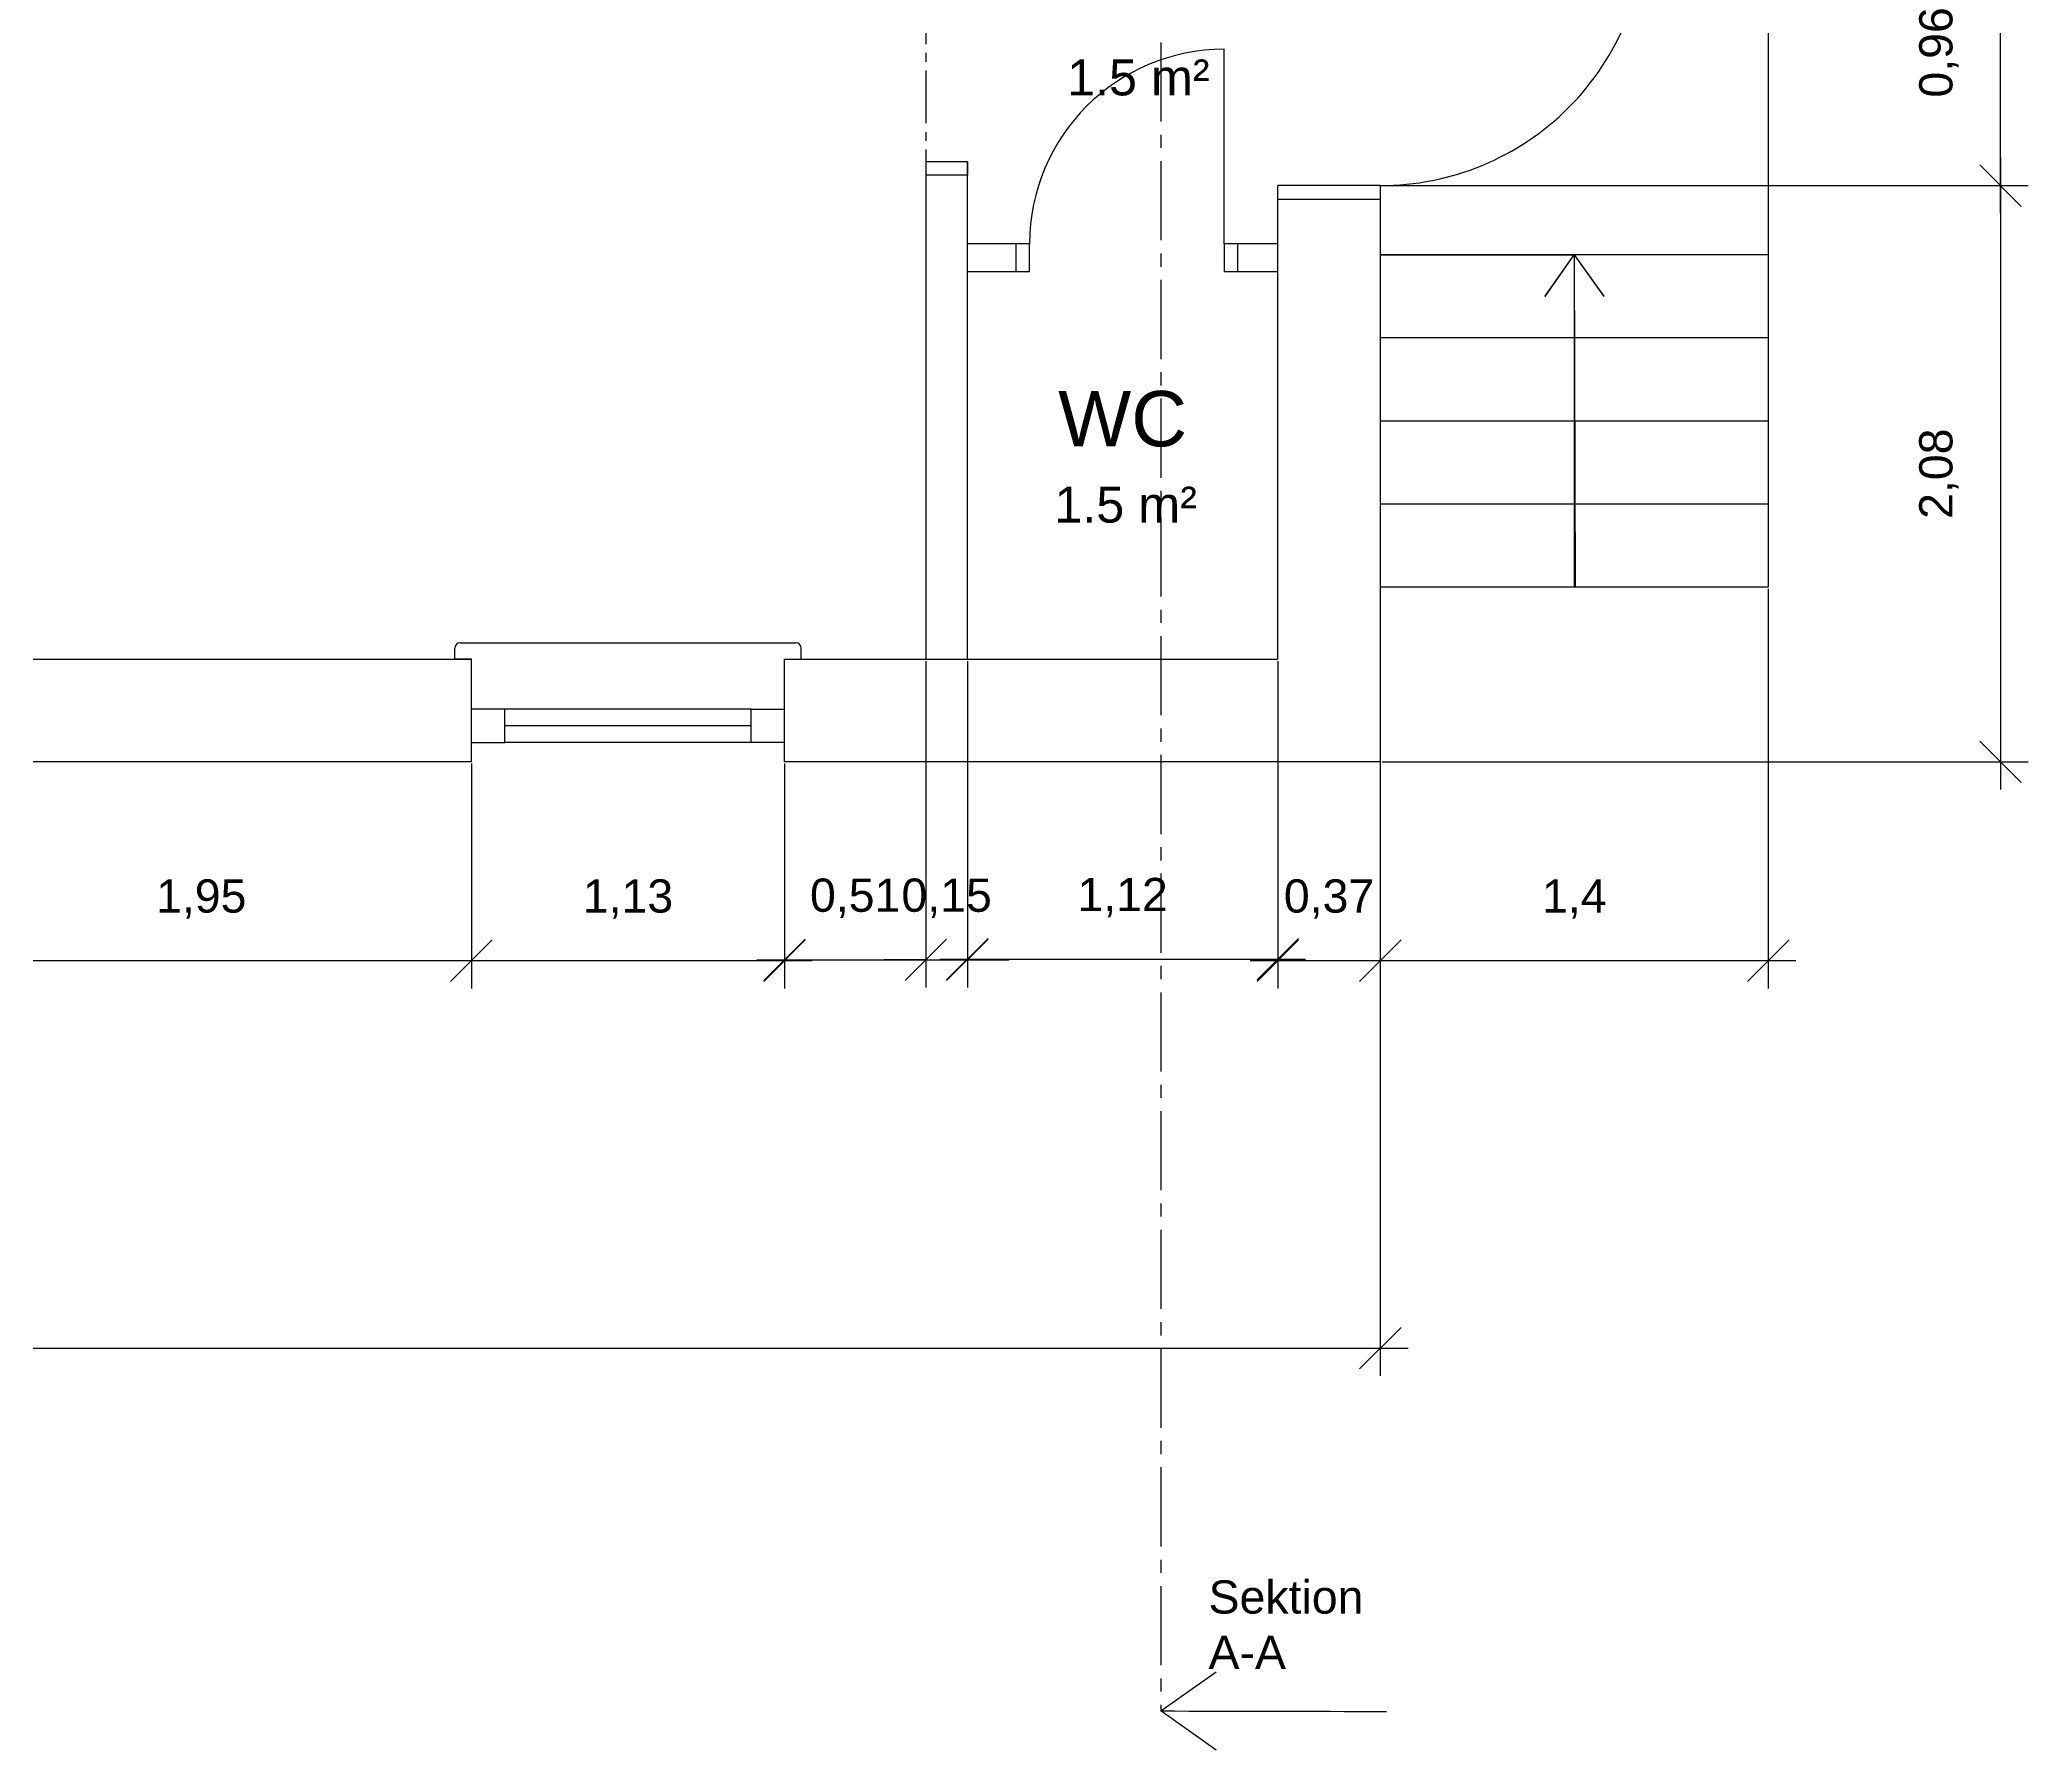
# Model space of a CAD drawing. Header units: millimetres. Extents: x -6247 to 53319, y -9113 to 41204.
# Drawn here: x 15380 to 22556, y 13006 to 19180 of the extents above; entities that cross this region are included whole.
import ezdxf

# ---------------------------------------------------------------- set-up
doc = ezdxf.new("R2010")
doc.units = ezdxf.units.MM
doc.linetypes.add('CENTER2', pattern=[28.575, 19.05, -3.175, 3.175, -3.175])
doc.styles.get("Standard").update_dxf_attribs({"font": 'Arial.ttf', "height": 120})
doc.dimstyles.new('ISO-25', dxfattribs={"dimscale": 10, "dimtxt": 2.5, "dimasz": 15, "dimexe": 10, "dimexo": 0.625, "dimgap": 15, "dimtad": 1, "dimlfac": 0.001, "dimtxsty": 'Standard', "dimblk": 'OBLIQUE', "dimblk1": 'OBLIQUE', "dimblk2": 'OBLIQUE', "dimcen": 20, "dimdle": 10, "dimadec": 0, "dimazin": 0, "dimtfac": 1, "dimtmove": 0, "dimatfit": 3, "dimldrblk": 'OPEN90', "dimfxl": 1, "dimarcsym": 0})

# ---------------------------------------------------------------- blocks, each defined once
blk = doc.blocks.new('_Oblique')
at = {"color": 0, "linetype": 'ByBlock', "lineweight": -2}
blk.add_line((-0.5, -0.5), (0.5, 0.5), dxfattribs=at)
blk = doc.blocks.new('*D30')
at = {"color": 0, "lineweight": -2, "transparency": 16777216}
for p, q in [((6938.2, 16567.7), (6938.2, 14357.2)), ((20218.2, 16567.7), (20218.2, 14357.2)), ((6838.2, 14457.2), (20318.2, 14457.2))]:
    blk.add_line(p, q, dxfattribs=at)
at = {"layer": 'Defpoints', "color": 0, "transparency": 16777216}
for p in [(6938.2, 16573.9), (20218.2, 16573.9), (20218.2, 14457.2)]:
    blk.add_point(p, dxfattribs=at)
at = {"color": 0, "lineweight": -2, "transparency": 16777216, "xscale": 150, "yscale": 150, "zscale": 150, "rotation": 180}
blk.add_blockref('_Oblique', (6938.2, 14457.2), dxfattribs=at)
at = {"color": 0, "lineweight": -2, "transparency": 16777216, "xscale": 150, "yscale": 150, "zscale": 150}
blk.add_blockref('_Oblique', (20218.2, 14457.2), dxfattribs=at)
at = {"color": 0, "transparency": 16777216, "insert": (13578.2, 14679.5), "char_height": 120, "attachment_point": 5}
blk.add_mtext('13,28', dxfattribs=at)
blk = doc.blocks.new('_Open90')
at = {"color": 0, "linetype": 'ByBlock', "lineweight": -2}
for p, q in [((-0.5, 0.5), (0, 0)), ((0, 0), (-1, 0)), ((0, 0), (-0.5, -0.5))]:
    blk.add_line(p, q, dxfattribs=at)
blk = doc.blocks.new('*D38')
at = {"color": 0, "lineweight": -2, "transparency": 16777216}
for p, q in [((22456.4, 18753.9), (22456.4, 16473.9)), ((20224.5, 18653.9), (22556.4, 18653.9)), ((20224.5, 16573.9), (22556.4, 16573.9))]:
    blk.add_line(p, q, dxfattribs=at)
at = {"layer": 'Defpoints', "color": 0, "transparency": 16777216}
for p in [(20218.2, 18653.9), (20218.2, 16573.9), (22456.4, 16573.9)]:
    blk.add_point(p, dxfattribs=at)
at = {"color": 0, "lineweight": -2, "transparency": 16777216, "xscale": 150, "yscale": 150, "zscale": 150}
for p, rotation in [((22456.4, 18653.9), 90), ((22456.4, 16573.9), 270)]:
    blk.add_blockref('_Oblique', p, dxfattribs=dict(at, rotation=rotation))
at = {"color": 0, "transparency": 16777216, "insert": (22234.1, 17613.9), "char_height": 120, "attachment_point": 5, "rotation": 90}
blk.add_mtext('2,08', dxfattribs=at)
blk = doc.blocks.new('*D60')
at = {"color": 0, "lineweight": -2, "transparency": 16777216}
for p, q in [((20218.2, 17197.7), (20218.2, 15756.1)), ((21618.2, 17197.7), (21618.2, 15756.1)), ((20118.2, 15856.1), (21718.2, 15856.1))]:
    blk.add_line(p, q, dxfattribs=at)
at = {"layer": 'Defpoints', "color": 0, "transparency": 16777216}
for p in [(20218.2, 17203.9), (21618.2, 17203.9), (21618.2, 15856.1)]:
    blk.add_point(p, dxfattribs=at)
at = {"color": 0, "lineweight": -2, "transparency": 16777216, "xscale": 150, "yscale": 150, "zscale": 150, "rotation": 180}
blk.add_blockref('_Oblique', (20218.2, 15856.1), dxfattribs=at)
at = {"color": 0, "lineweight": -2, "transparency": 16777216, "xscale": 150, "yscale": 150, "zscale": 150}
blk.add_blockref('_Oblique', (21618.2, 15856.1), dxfattribs=at)
at = {"color": 0, "transparency": 16777216, "insert": (20918.2, 16078.4), "char_height": 120, "attachment_point": 5}
blk.add_mtext('1,4', dxfattribs=at)
blk = doc.blocks.new('*D82')
at = {"color": 0, "lineweight": -2, "transparency": 16777216}
for p, q in [((22456.4, 18553.9), (22456.4, 19715.5)), ((21624.5, 19615.5), (22556.4, 19615.5)), ((21624.5, 18653.9), (22556.4, 18653.9))]:
    blk.add_line(p, q, dxfattribs=at)
at = {"layer": 'Defpoints', "color": 0, "transparency": 16777216}
for p in [(21618.2, 19615.5), (22456.4, 19615.5), (21618.2, 18653.9)]:
    blk.add_point(p, dxfattribs=at)
at = {"color": 0, "lineweight": -2, "transparency": 16777216, "xscale": 150, "yscale": 150, "zscale": 150}
for p, rotation in [((22456.4, 19615.5), 90), ((22456.4, 18653.9), 270)]:
    blk.add_blockref('_Oblique', p, dxfattribs=dict(at, rotation=rotation))
at = {"color": 0, "transparency": 16777216, "insert": (22234.1, 19134.7), "char_height": 120, "attachment_point": 5, "rotation": 90}
blk.add_mtext('0,96', dxfattribs=at)
blk = doc.blocks.new('*D87')
at = {"color": 0, "lineweight": -2, "transparency": 16777216}
for p, q in [((14988.2, 16567.7), (14988.2, 15756.1)), ((16938.2, 16567.7), (16938.2, 15756.1)), ((14888.2, 15856.1), (17038.2, 15856.1))]:
    blk.add_line(p, q, dxfattribs=at)
at = {"layer": 'Defpoints', "color": 0, "transparency": 16777216}
for p in [(14988.2, 16573.9), (16938.2, 16573.9), (16938.2, 15856.1)]:
    blk.add_point(p, dxfattribs=at)
at = {"color": 0, "lineweight": -2, "transparency": 16777216, "xscale": 150, "yscale": 150, "zscale": 150, "rotation": 180}
blk.add_blockref('_Oblique', (14988.2, 15856.1), dxfattribs=at)
at = {"color": 0, "lineweight": -2, "transparency": 16777216, "xscale": 150, "yscale": 150, "zscale": 150}
blk.add_blockref('_Oblique', (16938.2, 15856.1), dxfattribs=at)
at = {"color": 0, "transparency": 16777216, "insert": (15963.2, 16078.4), "char_height": 120, "attachment_point": 5}
blk.add_mtext('1,95', dxfattribs=at)
blk = doc.blocks.new('*D88')
at = {"color": 0, "lineweight": -2, "transparency": 16777216}
for p, q in [((16938.2, 16567.7), (16938.2, 15756.2)), ((18068.2, 16567.7), (18068.2, 15756.2)), ((16838.2, 15856.2), (18168.2, 15856.2))]:
    blk.add_line(p, q, dxfattribs=at)
at = {"layer": 'Defpoints', "color": 0, "transparency": 16777216}
for p in [(16938.2, 16573.9), (18068.2, 16573.9), (18068.2, 15856.2)]:
    blk.add_point(p, dxfattribs=at)
at = {"color": 0, "lineweight": -2, "transparency": 16777216, "xscale": 150, "yscale": 150, "zscale": 150, "rotation": 180}
blk.add_blockref('_Oblique', (16938.2, 15856.2), dxfattribs=at)
at = {"color": 0, "lineweight": -2, "transparency": 16777216, "xscale": 150, "yscale": 150, "zscale": 150}
blk.add_blockref('_Oblique', (18068.2, 15856.2), dxfattribs=at)
at = {"color": 0, "transparency": 16777216, "insert": (17503.2, 16078.5), "char_height": 120, "attachment_point": 5}
blk.add_mtext('1,13', dxfattribs=at)
blk = doc.blocks.new('*D89')
at = {"color": 0, "lineweight": -2, "transparency": 16777216}
for p, q in [((18578.2, 16937.7), (18578.2, 15759.1)), ((18068.2, 16567.7), (18068.2, 15759.1)), ((17968.2, 15859.1), (18678.2, 15859.1))]:
    blk.add_line(p, q, dxfattribs=at)
at = {"layer": 'Defpoints', "color": 0, "transparency": 16777216}
for p in [(18578.2, 16943.9), (18068.2, 16573.9), (18578.2, 15859.1)]:
    blk.add_point(p, dxfattribs=at)
at = {"color": 0, "lineweight": -2, "transparency": 16777216, "xscale": 150, "yscale": 150, "zscale": 150, "rotation": 180}
blk.add_blockref('_Oblique', (18068.2, 15859.1), dxfattribs=at)
at = {"color": 0, "lineweight": -2, "transparency": 16777216, "xscale": 150, "yscale": 150, "zscale": 150}
blk.add_blockref('_Oblique', (18578.2, 15859.1), dxfattribs=at)
at = {"color": 0, "transparency": 16777216, "insert": (18323.2, 16081.4), "char_height": 120, "attachment_point": 5}
blk.add_mtext('0,51', dxfattribs=at)
blk = doc.blocks.new('*D92')
at = {"color": 0, "lineweight": -2, "transparency": 16777216}
for p, q in [((18578.2, 16937.7), (18578.2, 15759.1)), ((18728.2, 16937.7), (18728.2, 15759.1)), ((18578.2, 15859.1), (18428.2, 15859.1)), ((18578.2, 15859.1), (18728.2, 15859.1)), ((18728.2, 15859.1), (18878.2, 15859.1))]:
    blk.add_line(p, q, dxfattribs=at)
at = {"layer": 'Defpoints', "color": 0, "transparency": 16777216}
for p in [(18578.2, 16943.9), (18728.2, 16943.9), (18728.2, 15859.1)]:
    blk.add_point(p, dxfattribs=at)
at = {"color": 0, "lineweight": -2, "transparency": 16777216, "xscale": 150, "yscale": 150, "zscale": 150}
blk.add_blockref('_Oblique', (18578.2, 15859.1), dxfattribs=at)
at = {"color": 0, "lineweight": -2, "transparency": 16777216, "xscale": 150, "yscale": 150, "zscale": 150, "rotation": 180}
blk.add_blockref('_Oblique', (18728.2, 15859.1), dxfattribs=at)
at = {"color": 0, "transparency": 16777216, "insert": (18653.2, 16081.4), "char_height": 120, "attachment_point": 5}
blk.add_mtext('0,15', dxfattribs=at)
blk = doc.blocks.new('*D93')
at = {"color": 0, "lineweight": -2, "transparency": 16777216}
for p, q in [((18728.2, 16937.7), (18728.2, 15761.4)), ((19848.2, 16937.7), (19848.2, 15761.4)), ((18628.2, 15861.4), (19948.2, 15861.4))]:
    blk.add_line(p, q, dxfattribs=at)
at = {"layer": 'Defpoints', "color": 0, "transparency": 16777216}
for p in [(18728.2, 16943.9), (19848.2, 16943.9), (19848.2, 15861.4)]:
    blk.add_point(p, dxfattribs=at)
at = {"color": 0, "lineweight": -2, "transparency": 16777216, "xscale": 150, "yscale": 150, "zscale": 150, "rotation": 180}
blk.add_blockref('_Oblique', (18728.2, 15861.4), dxfattribs=at)
at = {"color": 0, "lineweight": -2, "transparency": 16777216, "xscale": 150, "yscale": 150, "zscale": 150}
blk.add_blockref('_Oblique', (19848.2, 15861.4), dxfattribs=at)
at = {"color": 0, "transparency": 16777216, "insert": (19288.2, 16083.7), "char_height": 120, "attachment_point": 5}
blk.add_mtext('1,12', dxfattribs=at)
blk = doc.blocks.new('*D94')
at = {"color": 0, "lineweight": -2, "transparency": 16777216}
for p, q in [((19848.2, 16567.7), (19848.2, 15756.1)), ((20218.2, 16567.7), (20218.2, 15756.1)), ((19748.2, 15856.1), (20318.2, 15856.1))]:
    blk.add_line(p, q, dxfattribs=at)
at = {"layer": 'Defpoints', "color": 0, "transparency": 16777216}
for p in [(19848.2, 16573.9), (20218.2, 16573.9), (20218.2, 15856.1)]:
    blk.add_point(p, dxfattribs=at)
at = {"color": 0, "lineweight": -2, "transparency": 16777216, "xscale": 150, "yscale": 150, "zscale": 150, "rotation": 180}
blk.add_blockref('_Oblique', (19848.2, 15856.1), dxfattribs=at)
at = {"color": 0, "lineweight": -2, "transparency": 16777216, "xscale": 150, "yscale": 150, "zscale": 150}
blk.add_blockref('_Oblique', (20218.2, 15856.1), dxfattribs=at)
at = {"color": 0, "transparency": 16777216, "insert": (20033.2, 16078.4), "char_height": 120, "attachment_point": 5}
blk.add_mtext('0,37', dxfattribs=at)

msp = doc.modelspace()

# ---------------------------------------------------------------- linework, layer by layer
at = {"color": 6, "linetype": 'CENTER2', "ltscale": 15}
msp.add_line((19425.907, 30743.602), (19425.907, 13147.804), dxfattribs=at)
for p, q in [((21618.249, 19715.477), (21618.249, 18403.923)), ((19654.536, 18443.923), (19654.536, 19145.923)), ((18578.249, 18740.949), (18728.249, 18740.949)), ((18578.249, 18740.949), (18578.249, 16943.923)), ((18728.249, 16943.923), (18728.249, 18740.949)), ((18728.249, 18740.949), (18728.249, 18690.949)), ((18728.249, 18690.949), (18578.249, 18690.949)), ((19848.249, 16943.923), (19848.249, 18653.923)), ((20218.249, 18653.923), (19848.249, 18653.923)), ((19848.249, 18603.923), (19848.249, 18653.923)), ((20218.249, 18603.923), (19848.249, 18603.923)), ((20218.249, 18653.923), (20218.249, 18603.923)), ((18952.536, 18443.923), (18728.249, 18443.923)), ((18952.536, 18443.923), (18902.536, 18443.923)), ((18902.536, 18443.923), (18902.536, 18343.923)), ((18952.536, 18343.923), (18952.536, 18443.923)), ((19848.249, 18443.923), (19654.536, 18443.923)), ((19654.536, 18443.923), (19654.536, 18343.923)), ((19704.536, 18343.923), (19704.536, 18443.923)), ((21618.249, 18403.923), (20218.249, 18403.923)), ((20218.249, 18403.923), (20918.249, 18403.923)), ((21618.249, 18403.923), (21618.249, 18103.923)), ((18728.249, 18343.923), (18952.536, 18343.923)), ((18902.536, 18343.923), (18952.536, 18343.923)), ((19654.536, 18343.923), (19704.536, 18343.923)), ((19654.536, 18343.923), (19848.249, 18343.923)), ((21618.249, 18103.923), (20218.249, 18103.923)), ((21618.249, 18103.923), (21618.249, 17803.923)), ((21618.249, 17803.923), (20218.249, 17803.923)), ((21618.249, 17803.923), (21618.249, 17503.923)), ((21618.249, 17503.923), (20218.249, 17503.923)), ((21618.249, 17503.923), (21618.249, 17203.923)), ((21618.249, 17203.923), (20218.249, 17203.923)), ((14988.249, 16943.923), (16938.249, 16943.923)), ((16878.249, 16943.923), (16878.249, 16983.923)), ((16938.249, 16943.923), (16878.249, 16943.923)), ((16898.249, 17003.923), (18108.249, 17003.923)), ((16938.249, 16573.923), (16938.249, 16943.923)), ((18068.249, 16573.923), (18068.249, 16943.923)), ((18068.249, 16943.923), (18578.249, 16943.923)), ((18068.249, 16943.923), (18128.249, 16943.923)), ((18128.249, 16943.923), (18128.249, 16983.923)), ((18578.249, 16943.923), (18728.249, 16943.923)), ((18728.249, 16943.923), (19848.249, 16943.923)), ((17058.249, 16763.923), (16938.249, 16763.923)), ((17058.249, 16643.923), (17058.249, 16763.923)), ((17948.249, 16763.923), (17058.249, 16763.923)), ((17948.249, 16643.923), (17948.249, 16763.923)), ((17948.249, 16763.923), (18068.249, 16763.923)), ((17948.249, 16703.923), (17058.249, 16703.923)), ((16938.249, 16573.923), (16938.249, 16643.923)), ((16938.249, 16643.923), (17058.249, 16643.923)), ((17948.249, 16643.923), (17058.249, 16643.923)), ((18068.249, 16643.923), (17948.249, 16643.923))]:
    msp.add_line(p, q)
at = {"color": 2, "linetype": 'CENTER2', "ltscale": 10}
msp.add_line((18578.249, 19640.949), (18578.249, 18740.949), dxfattribs=at)
for points in [[(20218.249, 18653.923), (20218.249, 16573.923), (18068.249, 16573.923)], [(16938.249, 16573.923), (14988.249, 16573.923)]]:
    msp.add_lwpolyline(points)
for centre, radius, start, end in [((20219.046, 19612.414), 958.491, 269.95234, 0.1831397), ((19654.536, 18443.923), 702, 90, 180), ((16898.249, 16983.923), 20, 90, 180), ((18108.249, 16983.923), 20, 0, 90)]:
    msp.add_arc(centre, radius, start, end)

# ---------------------------------------------------------------- texts
for s, height, p in [('1.5 m²', 130, (19087.601, 18979.394)), ('WC', 200, (19055.65, 17712.496)), ('1.5 m²', 130, (19041.791, 17437.194))]:
    msp.add_text(s, height=height).set_placement(p)
at = {"insert": (19598.328, 13619.291), "char_height": 120, "attachment_point": 1}
msp.add_mtext_dynamic_manual_height_columns('Sektion \\PA-A', width=219.37199, gutter_width=600, heights=[0], dxfattribs=at)

# ---------------------------------------------------------------- dimensions: what is measured, and where the dimension line sits
dim = msp.add_linear_dim(base=(22456.401, 19615.477), p1=(21618.249, 18653.923), p2=(21618.249, 19615.477), angle=90, dimstyle='ISO-25')
dim.commit()
dim.dimension.update_dxf_attribs({"geometry": '*D82', "text_midpoint": (22234.122, 19134.7)})
dim = msp.add_linear_dim(base=(22456.401, 16573.923), p1=(20218.249, 18653.923), p2=(20218.249, 16573.923), angle=90, dimstyle='ISO-25')
dim.commit()
dim.dimension.update_dxf_attribs({"geometry": '*D38', "text_midpoint": (22456.401, 17613.923), "dimtype": 160})
for base, p1, p2, picture, middle in [((21618.249, 15856.086), (20218.249, 17203.923), (21618.249, 17203.923), '*D60', (20918.249, 15856.086)), ((18578.249, 15859.1), (18068.249, 16573.923), (18578.249, 16943.923), '*D89', (18323.249, 15859.1)), ((18728.249, 15859.1), (18578.249, 16943.923), (18728.249, 16943.923), '*D92', (18653.249, 15859.1)), ((20218.249, 14457.219), (6938.249, 16573.923), (20218.249, 16573.923), '*D30', (13578.249, 14457.219)), ((20218.249, 15856.086), (19848.249, 16573.923), (20218.249, 16573.923), '*D94', (20033.249, 15856.086))]:
    dim = msp.add_linear_dim(base=base, p1=p1, p2=p2, dimstyle='ISO-25')
    dim.commit()
    dim.dimension.update_dxf_attribs({"geometry": picture, "text_midpoint": middle, "dimtype": 160})
for base, p1, p2, picture, middle in [((19848.249, 15861.412), (18728.249, 16943.923), (19848.249, 16943.923), '*D93', (19288.249, 16083.69)), ((16938.249, 15856.079), (14988.249, 16573.923), (16938.249, 16573.923), '*D87', (15963.249, 16078.357)), ((18068.249, 15856.206), (16938.249, 16573.923), (18068.249, 16573.923), '*D88', (17503.249, 16078.484))]:
    dim = msp.add_linear_dim(base=base, p1=p1, p2=p2, dimstyle='ISO-25')
    dim.commit()
    dim.dimension.update_dxf_attribs({"geometry": picture, "text_midpoint": middle})

# ---------------------------------------------------------------- leaders
for points, override in [([(20918.249, 18403.923), (20918.249, 17203.923)], {"dimscale": 10, "dimldrblk": 'Open90'}), ([(20918.249, 18403.923), (20921.744, 17203.923)], {"dimldrblk": 'Open90'})]:
    msp.add_leader(points, dimstyle='ISO-25', override=override)
at = {"path_type": 1}
msp.add_leader([(19425.907, 13147.804), (20240.379, 13146.037)], dimstyle='ISO-25', override={"dimasz": 20, "dimldrblk": 'Open90'}, dxfattribs=at)

doc.saveas('drawing.dxf')
